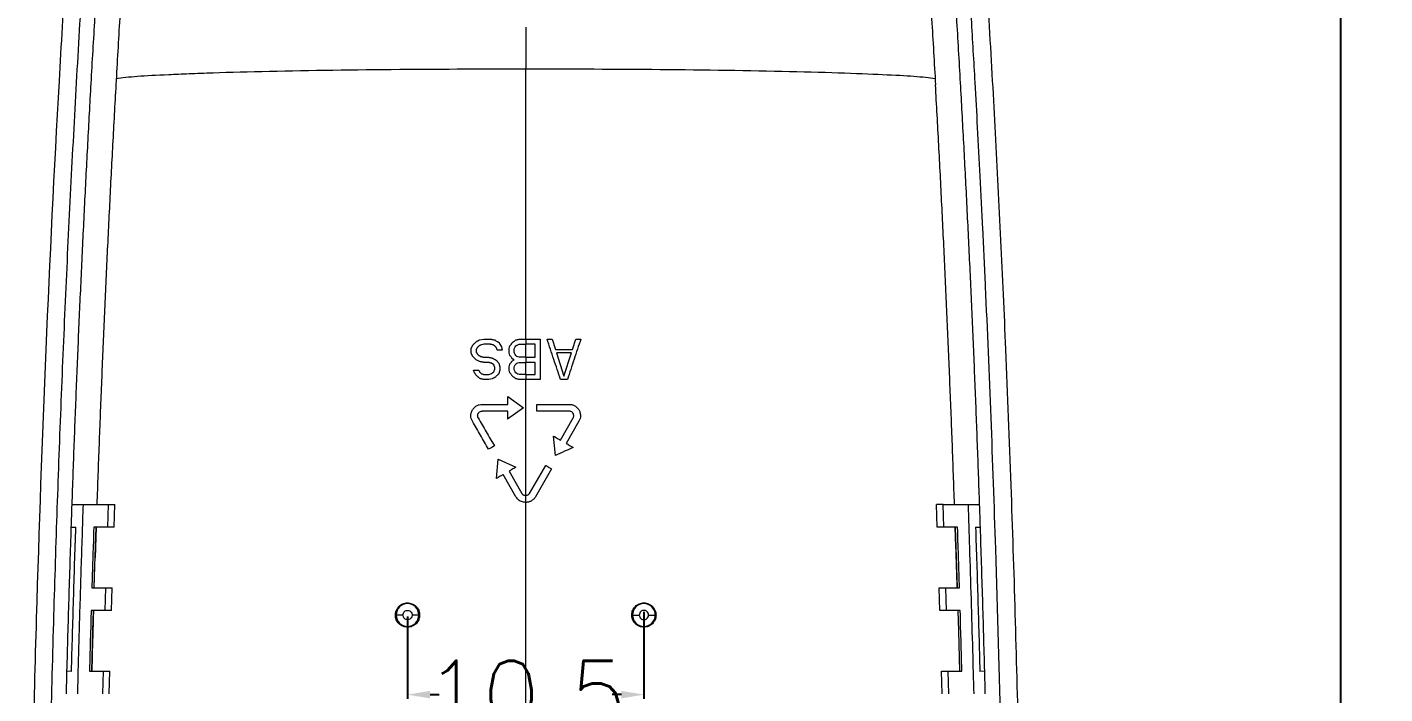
# Model space of a CAD drawing. Header units: inches. Extents: x 1631 to 3663, y 1126 to 1454.
# Drawn here: x 1882.4 to 1942.7, y 1322 to 1351.6 of the extents above; entities that cross this region are included whole.
import ezdxf

# ---------------------------------------------------------------- set-up
doc = ezdxf.new("R2010")
doc.units = ezdxf.units.IN
doc.header["$LTSCALE"] = 15
doc.styles.get("Standard").update_dxf_attribs({"font": 'txt', "bigfont": 'gbcbig.shx'})
doc.dimstyles.new('3', dxfattribs={"dimtxt": 3, "dimasz": 1, "dimexe": 0.18, "dimexo": 0.0625, "dimgap": 0.09, "dimtad": 0, "dimdsep": 46, "dimtxsty": 'Standard', "dimcen": 1, "dimclrd": 3, "dimclre": 3, "dimadec": 0, "dimazin": 2, "dimtfac": 1, "dimtofl": 0, "dimtmove": 0, "dimatfit": 3, "dimfxl": 1, "dimtolj": 1, "dimtzin": 0, "dimarcsym": 0})

# ---------------------------------------------------------------- blocks, each defined once
blk = doc.blocks.new('*D284')
at = {"color": 3, "lineweight": -2}
for p, q in [((1904.625, 1385.134), (1940.936, 1385.134)), ((1940.756, 1384.134), (1940.756, 1320.806)), ((1940.756, 1243.298), (1940.756, 1306.626)), ((1905.675, 1242.298), (1940.936, 1242.298))]:
    blk.add_line(p, q, dxfattribs=at)
at = {"color": 3}
for points in [[(1940.59, 1384.134), (1940.923, 1384.134), (1940.756, 1385.134)], [(1940.59, 1243.298), (1940.923, 1243.298), (1940.756, 1242.298)]]:
    blk.add_solid(points, dxfattribs=at)
at = {"layer": 'Defpoints', "color": 0}
for p in [(1904.563, 1385.134), (1940.756, 1385.134), (1905.613, 1242.298)]:
    blk.add_point(p, dxfattribs=at)
at = {"color": 0, "insert": (1940.756, 1313.716), "char_height": 3, "attachment_point": 5, "rotation": 90}
blk.add_mtext('\\A1;142.84', dxfattribs=at)
blk = doc.blocks.new('*D286')
at = {"color": 3, "lineweight": -2}
for p, q in [((1909.813, 1325.644), (1909.813, 1321.787)), ((1899.313, 1325.438), (1899.313, 1321.787)), ((1900.313, 1321.967), (1900.723, 1321.967)), ((1908.813, 1321.967), (1908.403, 1321.967))]:
    blk.add_line(p, q, dxfattribs=at)
at = {"color": 3}
for points in [[(1900.313, 1322.133), (1900.313, 1321.8), (1899.313, 1321.967)], [(1908.813, 1322.133), (1908.813, 1321.8), (1909.813, 1321.967)]]:
    blk.add_solid(points, dxfattribs=at)
at = {"layer": 'Defpoints', "color": 0}
for p in [(1909.813, 1325.706), (1899.313, 1325.501), (1909.813, 1321.967)]:
    blk.add_point(p, dxfattribs=at)
at = {"color": 0, "insert": (1904.563, 1321.967), "char_height": 3, "attachment_point": 5}
blk.add_mtext('\\A1;10.5', dxfattribs=at)

msp = doc.modelspace()

# ---------------------------------------------------------------- linework, layer by layer
at = {"color": 7, "linetype": 'Continuous', "lineweight": 15}
for p, q in [((1902.513, 1337.713), (1902.7, 1337.751)), ((1902.7, 1337.751), (1903, 1337.751)), ((1904.313, 1337.751), (1904.563, 1337.751)), ((1904.563, 1337.751), (1905.213, 1337.751)), ((1905.213, 1337.751), (1905.213, 1335.951)), ((1905.513, 1337.751), (1905.738, 1337.751)), ((1905.738, 1337.751), (1905.888, 1337.292)), ((1906.638, 1337.292), (1906.788, 1337.751)), ((1906.788, 1337.751), (1907.013, 1337.751)), ((1902.138, 1337.139), (1902.138, 1337.33)), ((1902.363, 1337.292), (1902.363, 1337.177)), ((1902.7, 1337.522), (1902.55, 1337.483)), ((1903, 1337.522), (1902.7, 1337.522)), ((1903.3, 1337.254), (1903.263, 1337.368)), ((1903.525, 1337.254), (1903.3, 1337.254)), ((1903.375, 1337.598), (1903.488, 1337.407)), ((1903.488, 1337.407), (1903.525, 1337.254)), ((1903.825, 1337.331), (1903.863, 1337.445)), ((1903.825, 1337.139), (1903.825, 1337.331)), ((1903.863, 1337.024), (1903.825, 1337.139)), ((1904.05, 1337.177), (1904.05, 1337.292)), ((1904.988, 1337.522), (1904.563, 1337.522)), ((1904.563, 1336.947), (1904.563, 1337.522)), ((1904.988, 1336.947), (1904.988, 1337.522)), ((1905.925, 1337.139), (1906.263, 1336.105)), ((1906.263, 1336.105), (1906.6, 1337.139)), ((1902.363, 1336.832), (1902.213, 1336.985)), ((1902.513, 1336.756), (1902.363, 1336.832)), ((1902.7, 1336.947), (1902.925, 1336.947)), ((1902.925, 1336.717), (1902.7, 1336.717)), ((1903.15, 1336.602), (1903.038, 1336.679)), ((1903.188, 1336.487), (1903.15, 1336.602)), ((1903.15, 1336.296), (1903.188, 1336.411)), ((1903.188, 1336.411), (1903.188, 1336.487)), ((1903.375, 1336.679), (1903.413, 1336.525)), ((1903.413, 1336.525), (1903.413, 1336.372)), ((1903.825, 1336.526), (1903.863, 1336.641)), ((1903.825, 1336.373), (1903.825, 1336.526)), ((1904.05, 1336.411), (1904.05, 1336.488)), ((1904.563, 1336.947), (1904.988, 1336.947)), ((1904.988, 1336.717), (1904.563, 1336.717)), ((1904.563, 1336.181), (1904.563, 1336.717)), ((1904.988, 1336.181), (1904.988, 1336.717)), ((1902.288, 1336.258), (1902.25, 1336.373)), ((1902.25, 1336.373), (1902.475, 1336.373)), ((1902.475, 1336.373), (1902.513, 1336.296)), ((1902.7, 1336.181), (1902.925, 1336.181)), ((1902.925, 1335.951), (1902.738, 1335.951)), ((1902.925, 1336.181), (1903.038, 1336.22)), ((1903.075, 1335.99), (1902.925, 1335.951)), ((1903.412, 1336.372), (1903.375, 1336.22)), ((1903.863, 1336.258), (1903.825, 1336.373)), ((1904.563, 1335.951), (1904.313, 1335.951)), ((1904.563, 1336.181), (1904.988, 1336.181)), ((1905.213, 1335.951), (1904.563, 1335.951)), ((1906.413, 1335.951), (1906.113, 1335.951)), ((1903.763, 1334.851), (1903.763, 1335.201)), ((1903.763, 1335.201), (1904.463, 1334.701)), ((1904.463, 1334.701), (1903.762, 1334.201)), ((1905.063, 1334.551), (1905.063, 1334.851)), ((1903.763, 1334.201), (1903.763, 1334.551)), ((1906.103, 1333.269), (1906.67, 1334.251)), ((1906.93, 1334.101), (1906.363, 1333.119)), ((1905.883, 1332.588), (1905.8, 1333.444)), ((1903.26, 1331.559), (1903.343, 1332.415)), ((1903.343, 1332.415), (1904.126, 1332.059)), ((1904.13, 1330.752), (1903.563, 1331.734)), ((1903.822, 1331.884), (1904.389, 1330.902)), ((1904.736, 1330.902), (1905.453, 1332.144)), ((1905.713, 1331.994), (1904.996, 1330.752)), ((1884.414, 1330.402), (1884.916, 1330.402)), ((1884.916, 1330.402), (1886.018, 1330.402)), ((1886.018, 1330.402), (1885.983, 1329.402)), ((1886.018, 1330.402), (1886.315, 1330.402)), ((1886.281, 1329.402), (1886.315, 1330.402)), ((1922.845, 1329.402), (1922.81, 1330.402)), ((1923.107, 1330.402), (1922.81, 1330.402)), ((1923.142, 1329.402), (1923.107, 1330.402)), ((1923.107, 1330.402), (1924.21, 1330.402)), ((1924.21, 1330.402), (1924.712, 1330.402)), ((1884.38, 1329.402), (1884.58, 1329.395)), ((1885.48, 1329.402), (1885.381, 1329.402)), ((1885.424, 1327.664), (1885.48, 1329.402)), ((1885.48, 1329.402), (1885.436, 1328.034)), ((1885.984, 1329.402), (1885.48, 1329.402)), ((1886.281, 1329.402), (1885.984, 1329.402)), ((1923.142, 1329.402), (1922.844, 1329.402)), ((1923.645, 1329.402), (1923.142, 1329.402)), ((1923.745, 1329.402), (1923.645, 1329.402)), ((1923.645, 1329.402), (1923.674, 1328.514)), ((1923.673, 1328.55), (1923.645, 1329.402)), ((1924.545, 1329.395), (1924.745, 1329.402)), ((1885.354, 1328.6), (1885.294, 1326.702)), ((1923.831, 1326.702), (1923.771, 1328.601)), ((1923.674, 1328.514), (1923.731, 1326.702)), ((1885.394, 1326.702), (1885.428, 1327.782)), ((1885.394, 1326.702), (1885.424, 1327.664)), ((1885.294, 1326.702), (1885.394, 1326.702)), ((1885.394, 1326.702), (1885.897, 1326.702)), ((1885.897, 1326.702), (1885.867, 1325.702)), ((1885.897, 1326.702), (1886.195, 1326.702)), ((1886.164, 1325.702), (1886.195, 1326.702)), ((1922.961, 1325.702), (1922.931, 1326.702)), ((1922.931, 1326.702), (1923.228, 1326.702)), ((1923.259, 1325.702), (1923.228, 1326.702)), ((1923.228, 1326.702), (1923.731, 1326.702)), ((1923.731, 1326.702), (1923.831, 1326.702)), ((1885.364, 1325.702), (1885.264, 1325.702)), ((1885.338, 1324.802), (1885.364, 1325.702)), ((1885.867, 1325.702), (1885.364, 1325.702)), ((1886.164, 1325.702), (1885.867, 1325.702)), ((1923.259, 1325.702), (1922.961, 1325.702)), ((1923.761, 1325.702), (1923.259, 1325.702)), ((1923.861, 1325.702), (1923.761, 1325.702)), ((1923.761, 1325.702), (1923.787, 1324.802)), ((1899.108, 1325.501), (1898.807, 1325.501)), ((1899.818, 1325.501), (1899.518, 1325.501)), ((1909.307, 1325.501), (1909.607, 1325.501)), ((1910.018, 1325.501), (1910.318, 1325.501)), ((1885.238, 1324.801), (1885.189, 1323.002)), ((1885.289, 1323.002), (1885.338, 1324.802)), ((1923.787, 1324.802), (1923.837, 1323.002)), ((1923.937, 1323.002), (1923.887, 1324.802)), ((1923.833, 1323.155), (1923.837, 1323.001)), ((1884.388, 1322.996), (1884.188, 1323.002)), ((1885.189, 1323.002), (1885.289, 1323.002)), ((1885.289, 1323.002), (1885.791, 1323.002)), ((1885.791, 1323.002), (1885.764, 1322.002)), ((1885.791, 1323.002), (1886.089, 1323.002)), ((1886.062, 1322.002), (1886.089, 1323.002)), ((1923.063, 1322.002), (1923.036, 1323.002)), ((1923.036, 1323.002), (1923.334, 1323.002)), ((1923.361, 1322.002), (1923.334, 1323.002)), ((1923.334, 1323.002), (1923.837, 1323.002)), ((1923.837, 1323.002), (1923.937, 1323.002)), ((1924.937, 1323.002), (1924.737, 1322.996))]:
    msp.add_line(p, q, dxfattribs=at)
for centre, start, end in [((1899.313, 1325.501), 0, 180), ((1909.813, 1325.501), 0, 180), ((1899.313, 1325.501), 180, 0), ((1909.813, 1325.501), 180, 0)]:
    msp.add_arc(centre, 0.505, start, end, dxfattribs=at)
for points, knots in [([(1885.848, 1376.204), (1885.791, 1375.592), (1885.589, 1373.432), (1885.307, 1370.213), (1884.992, 1366.381), (1884.751, 1363.243), (1884.502, 1359.817), (1884.247, 1356.066), (1884.016, 1352.369), (1883.881, 1350.017), (1883.835, 1349.214)], [0, 0, 0, 0, 0.06844, 0.24156, 0.359109, 0.49509, 0.590429, 0.739647, 0.911167, 1, 1, 1, 1]), ([(1923.277, 1376.207), (1923.333, 1375.602), (1923.536, 1373.437), (1923.819, 1370.21), (1924.134, 1366.368), (1924.376, 1363.226), (1924.624, 1359.803), (1924.879, 1356.058), (1925.11, 1352.369), (1925.244, 1350.021), (1925.29, 1349.214)], [0, 0, 0, 0, 0.067642, 0.242003, 0.359963, 0.49537, 0.591355, 0.74007, 0.910762, 1, 1, 1, 1]), ([(1884.613, 1349.14), (1884.658, 1349.915), (1884.746, 1351.462), (1884.888, 1353.774), (1885.034, 1356.071), (1885.187, 1358.351), (1885.346, 1360.612), (1885.536, 1363.193), (1885.762, 1366.108), (1886.031, 1369.367), (1886.315, 1372.638), (1886.518, 1374.818), (1886.621, 1375.909)], [0, 0, 0, 0, 0.086533, 0.172616, 0.258187, 0.343185, 0.427546, 0.511205, 0.632252, 0.754358, 0.877097, 1, 1, 1, 1]), ([(1922.505, 1375.909), (1922.549, 1375.441), (1922.67, 1374.164), (1922.89, 1371.733), (1923.189, 1368.272), (1923.592, 1363.239), (1923.99, 1357.689), (1924.307, 1352.693), (1924.458, 1350.083), (1924.512, 1349.14)], [0, 0, 0, 0, 0.052752, 0.143955, 0.273621, 0.441767, 0.708678, 0.894772, 1, 1, 1, 1]), ([(1885.261, 1349.1), (1885.317, 1350.072), (1885.429, 1352.024), (1885.553, 1353.975), (1885.614, 1354.955)], [0, 0, 0, 0, 0.497662, 1, 1, 1, 1]), ([(1886.713, 1354.955), (1886.651, 1353.972), (1886.527, 1352.005), (1886.416, 1350.037), (1886.36, 1349.052)], [0, 0, 0, 0, 0.4996883, 1, 1, 1, 1]), ([(1922.409, 1354.955), (1922.472, 1353.96), (1922.597, 1351.988), (1922.71, 1350.015), (1922.766, 1349.038)], [0, 0, 0, 0, 0.5049033, 1, 1, 1, 1]), ([(1923.511, 1354.955), (1923.573, 1353.98), (1923.696, 1352.04), (1923.807, 1350.098), (1923.862, 1349.133)], [0, 0, 0, 0, 0.502643, 1, 1, 1, 1]), ([(1904.563, 1349.736), (1902.887, 1349.736), (1900.943, 1349.73), (1896.987, 1349.698), (1894.972, 1349.671), (1892.28, 1349.612), (1891.437, 1349.589), (1890.303, 1349.551), (1889.947, 1349.538), (1889.287, 1349.512), (1888.983, 1349.499), (1888.151, 1349.46), (1887.705, 1349.436), (1886.94, 1349.38), (1886.626, 1349.347), (1886.374, 1349.31)], [0, 0, 0, 0, 0.25, 0.25, 0.5, 0.5, 0.625, 0.625, 0.6875, 0.6875, 0.75, 0.75, 0.875, 0.875, 1, 1, 1, 1]), ([(1922.751, 1349.31), (1922.499, 1349.347), (1922.185, 1349.38), (1921.42, 1349.436), (1920.975, 1349.46), (1919.86, 1349.512), (1919.196, 1349.539), (1917.69, 1349.589), (1916.847, 1349.612), (1914.151, 1349.671), (1912.138, 1349.698), (1908.181, 1349.73), (1906.238, 1349.736), (1904.563, 1349.736)], [0, 0, 0, 0, 0.125, 0.125, 0.25, 0.25, 0.375, 0.375, 0.5, 0.5, 0.75, 0.75, 1, 1, 1, 1]), ([(1904.563, 1337.751), (1904.563, 1338.788), (1904.563, 1342.744), (1904.563, 1346.75), (1904.563, 1349.736)], [0.8987154, 0.8987154, 0.8987154, 0.8987154, 0.9253494, 1.0000003, 1.0000003, 1.0000003, 1.0000003]), ([(1883.835, 1349.214), (1883.388, 1341.278), (1883.055, 1333.321), (1882.708, 1321.373), (1882.618, 1317.388), (1882.487, 1309.415), (1882.446, 1305.427), (1882.421, 1299.424), (1882.418, 1297.42), (1882.426, 1293.401), (1882.436, 1291.386), (1882.476, 1287.354), (1882.506, 1285.336), (1882.569, 1282.307), (1882.593, 1281.295), (1882.648, 1279.281), (1882.68, 1278.277), (1882.784, 1275.278), (1882.868, 1273.294), (1883.069, 1269.364), (1883.185, 1267.419), (1883.453, 1263.571), (1883.603, 1261.668), (1883.856, 1258.852), (1883.945, 1257.926), (1884.128, 1256.104), (1884.224, 1255.207), (1884.322, 1254.324)], [0, 0, 0, 0, 0.25, 0.25, 0.375, 0.375, 0.5, 0.5, 0.5625, 0.5625, 0.625, 0.625, 0.6875, 0.6875, 0.71875, 0.71875, 0.75, 0.75, 0.8125, 0.8125, 0.875, 0.875, 0.9375, 0.9375, 0.96875, 0.96875, 1, 1, 1, 1]), ([(1885.085, 1254.592), (1885.062, 1254.802), (1885.015, 1255.222), (1884.946, 1255.857), (1884.879, 1256.493), (1884.813, 1257.131), (1884.749, 1257.772), (1884.686, 1258.415), (1884.624, 1259.061), (1884.565, 1259.71), (1884.506, 1260.36), (1884.449, 1261.013), (1884.394, 1261.668), (1884.34, 1262.324), (1884.287, 1262.981), (1884.236, 1263.639), (1884.14, 1264.91), (1884.008, 1266.813), (1883.851, 1269.372), (1883.713, 1271.964), (1883.576, 1274.96), (1883.45, 1278.401), (1883.344, 1282.274), (1883.27, 1286.265), (1883.215, 1291.023), (1883.197, 1295.778), (1883.203, 1300.458), (1883.226, 1304.835), (1883.274, 1309.672), (1883.354, 1314.959), (1883.464, 1320.232), (1883.598, 1325.326), (1883.755, 1330.243), (1883.93, 1334.993), (1884.132, 1339.731), (1884.356, 1344.447), (1884.528, 1347.579), (1884.613, 1349.14)], [0, 0, 0, 0, 0.007523, 0.015007, 0.022456, 0.029874, 0.037264, 0.044629, 0.051973, 0.059298, 0.066604, 0.07389, 0.081155, 0.088398, 0.095618, 0.102813, 0.109985, 0.13712, 0.164355, 0.19167, 0.219097, 0.258465, 0.299115, 0.339705, 0.38269, 0.447367, 0.488232, 0.529308, 0.584817, 0.640392, 0.695832, 0.750987, 0.80095, 0.850952, 0.900877, 0.950602, 1, 1, 1, 1]), ([(1884.414, 1330.402), (1884.445, 1331.293), (1884.509, 1333.076), (1884.614, 1335.749), (1884.727, 1338.422), (1884.848, 1341.093), (1884.977, 1343.763), (1885.114, 1346.432), (1885.212, 1348.211), (1885.261, 1349.1)], [0, 0, 0, 0, 0.142806, 0.285628, 0.428466, 0.571322, 0.714196, 0.857088, 1, 1, 1, 1]), ([(1923.862, 1349.133), (1923.911, 1348.242), (1924.01, 1346.461), (1924.148, 1343.788), (1924.277, 1341.113), (1924.399, 1338.437), (1924.512, 1335.76), (1924.617, 1333.082), (1924.68, 1331.295), (1924.711, 1330.402)], [0, 0, 0, 0, 0.142864, 0.285724, 0.428582, 0.571438, 0.714292, 0.857146, 1, 1, 1, 1]), ([(1924.512, 1349.14), (1924.549, 1348.476), (1924.627, 1347.089), (1924.741, 1344.918), (1924.858, 1342.566), (1925.118, 1337.055), (1925.409, 1329.542), (1925.638, 1321.323), (1925.775, 1314.779), (1925.874, 1308.194), (1925.934, 1299.865), (1925.924, 1292.314), (1925.856, 1286.3), (1925.793, 1282.9), (1925.726, 1280.26), (1925.667, 1278.289), (1925.602, 1276.411), (1925.497, 1273.746), (1925.339, 1270.443), (1925.111, 1266.659), (1924.876, 1263.401), (1924.65, 1260.665), (1924.446, 1258.457), (1924.274, 1256.751), (1924.143, 1255.514), (1924.069, 1254.847), (1924.04, 1254.586)], [0, 0, 0, 0, 0.0210198, 0.0438951, 0.0686716, 0.0953806, 0.2180661, 0.3058069, 0.3544958, 0.4242617, 0.5132229, 0.6163416, 0.6603651, 0.7005883, 0.7221531, 0.7425558, 0.7620306, 0.7807628, 0.825918, 0.8659005, 0.9013625, 0.9316361, 0.9565163, 0.9761728, 0.9906733, 1, 1, 1, 1]), ([(1925.29, 1349.214), (1925.333, 1348.441), (1925.42, 1346.882), (1925.542, 1344.524), (1925.66, 1342.134), (1925.772, 1339.72), (1925.93, 1336.094), (1926.187, 1329.473), (1926.406, 1321.99), (1926.55, 1314.972), (1926.626, 1310.037), (1926.67, 1305.827), (1926.703, 1300.708), (1926.71, 1295.795), (1926.68, 1289.814), (1926.612, 1284.539), (1926.484, 1279.234), (1926.335, 1275.109), (1926.19, 1271.923), (1926.067, 1269.607), (1925.91, 1266.978), (1925.718, 1264.182), (1925.496, 1261.389), (1925.335, 1259.57), (1925.232, 1258.47), (1925.16, 1257.729), (1925.065, 1256.774), (1924.945, 1255.61), (1924.853, 1254.777), (1924.803, 1254.324)], [0, 0, 0, 0, 0.024375, 0.04917, 0.074294, 0.09966, 0.125172, 0.188406, 0.307867, 0.360243, 0.408706, 0.462731, 0.492231, 0.568902, 0.616084, 0.678306, 0.732544, 0.780526, 0.80657, 0.832262, 0.853489, 0.890057, 0.922134, 0.945079, 0.950988, 0.959422, 0.970385, 0.983897, 1, 1, 1, 1]), ([(1886.36, 1349.052), (1886.311, 1348.165), (1886.213, 1346.391), (1886.076, 1343.728), (1885.947, 1341.065), (1885.826, 1338.401), (1885.714, 1335.735), (1885.609, 1333.069), (1885.546, 1331.291), (1885.515, 1330.402)], [0, 0, 0, 0, 0.142916, 0.285811, 0.428684, 0.571539, 0.714375, 0.857195, 1, 1, 1, 1]), ([(1923.611, 1330.402), (1923.579, 1331.29), (1923.516, 1333.066), (1923.411, 1335.729), (1923.299, 1338.392), (1923.178, 1341.055), (1923.049, 1343.717), (1922.913, 1346.378), (1922.815, 1348.151), (1922.766, 1349.038)], [0, 0, 0, 0, 0.142731, 0.285502, 0.428314, 0.571169, 0.714067, 0.85701, 1, 1, 1, 1]), ([(1902.213, 1337.483), (1902.22, 1337.491), (1902.235, 1337.506), (1902.263, 1337.535), (1902.295, 1337.568), (1902.331, 1337.604), (1902.352, 1337.626), (1902.363, 1337.637)], [0, 0, 0, 0, 0.145439, 0.290878, 0.575085, 0.786476, 1, 1, 1, 1]), ([(1902.363, 1337.637), (1902.37, 1337.64), (1902.384, 1337.648), (1902.413, 1337.662), (1902.445, 1337.679), (1902.481, 1337.697), (1902.502, 1337.708), (1902.513, 1337.713)], [0, 0, 0, 0, 0.144589, 0.289177, 0.574827, 0.787494, 1, 1, 1, 1]), ([(1903, 1337.751), (1903.009, 1337.75), (1903.027, 1337.746), (1903.063, 1337.739), (1903.103, 1337.73), (1903.148, 1337.721), (1903.174, 1337.716), (1903.188, 1337.713)], [0, 0, 0, 0, 0.1444473, 0.2888946, 0.573519, 0.7867595, 1, 1, 1, 1]), ([(1903.188, 1337.713), (1903.197, 1337.707), (1903.215, 1337.696), (1903.251, 1337.675), (1903.291, 1337.65), (1903.335, 1337.623), (1903.362, 1337.606), (1903.375, 1337.598)], [0, 0, 0, 0, 0.147127, 0.294254, 0.574356, 0.784215, 1, 1, 1, 1]), ([(1903.975, 1337.598), (1903.982, 1337.604), (1903.997, 1337.615), (1904.025, 1337.637), (1904.058, 1337.662), (1904.093, 1337.689), (1904.115, 1337.705), (1904.125, 1337.713)], [0, 0, 0, 0, 0.145277, 0.290555, 0.574941, 0.786544, 1, 1, 1, 1]), ([(1904.125, 1337.713), (1904.143, 1337.717), (1904.179, 1337.724), (1904.241, 1337.737), (1904.286, 1337.746), (1904.313, 1337.751)], [0, 0, 0, 0, 0.28574, 0.571218, 1, 1, 1, 1]), ([(1906.113, 1335.951), (1906.012, 1336.252), (1905.812, 1336.852), (1905.612, 1337.452), (1905.513, 1337.751)], [0, 0, 0, 0, 0.500589, 1, 1, 1, 1]), ([(1907.013, 1337.751), (1906.913, 1337.454), (1906.714, 1336.854), (1906.513, 1336.254), (1906.413, 1335.951)], [0, 0, 0, 0, 0.4958492, 1, 1, 1, 1]), ([(1902.138, 1337.33), (1902.141, 1337.338), (1902.148, 1337.352), (1902.163, 1337.381), (1902.179, 1337.414), (1902.197, 1337.451), (1902.207, 1337.472), (1902.213, 1337.483)], [0, 0, 0, 0, 0.14639, 0.28974, 0.571804, 0.782784, 1, 1, 1, 1]), ([(1902.213, 1336.985), (1902.209, 1336.993), (1902.202, 1337.008), (1902.188, 1337.036), (1902.172, 1337.069), (1902.154, 1337.106), (1902.143, 1337.128), (1902.138, 1337.139)], [0, 0, 0, 0, 0.146674, 0.2896205, 0.5702178, 0.7807327, 1, 1, 1, 1]), ([(1902.362, 1337.177), (1902.366, 1337.171), (1902.374, 1337.16), (1902.388, 1337.139), (1902.404, 1337.114), (1902.422, 1337.087), (1902.432, 1337.07), (1902.438, 1337.062)], [0, 0, 0, 0, 0.150891, 0.301781, 0.572228, 0.777418, 1, 1, 1, 1]), ([(1902.438, 1337.407), (1902.434, 1337.401), (1902.427, 1337.39), (1902.413, 1337.368), (1902.396, 1337.344), (1902.379, 1337.317), (1902.368, 1337.3), (1902.363, 1337.292)], [0, 0, 0, 0, 0.14843, 0.29686, 0.572803, 0.780748, 1, 1, 1, 1]), ([(1902.55, 1337.483), (1902.545, 1337.48), (1902.534, 1337.472), (1902.513, 1337.458), (1902.488, 1337.441), (1902.462, 1337.423), (1902.446, 1337.412), (1902.438, 1337.407)], [0, 0, 0, 0, 0.144965, 0.289931, 0.571751, 0.783641, 1, 1, 1, 1]), ([(1902.438, 1337.062), (1902.443, 1337.058), (1902.454, 1337.051), (1902.475, 1337.036), (1902.5, 1337.02), (1902.526, 1337.002), (1902.542, 1336.991), (1902.55, 1336.985)], [0, 0, 0, 0, 0.147251, 0.294503, 0.572272, 0.781598, 1, 1, 1, 1]), ([(1903.15, 1337.483), (1903.143, 1337.485), (1903.129, 1337.489), (1903.1, 1337.496), (1903.068, 1337.504), (1903.032, 1337.513), (1903.011, 1337.519), (1903, 1337.522)], [0, 0, 0, 0, 0.1435273, 0.2870546, 0.5722889, 0.7861444, 1, 1, 1, 1]), ([(1903.263, 1337.368), (1903.257, 1337.374), (1903.246, 1337.385), (1903.226, 1337.406), (1903.201, 1337.431), (1903.174, 1337.459), (1903.158, 1337.475), (1903.15, 1337.483)], [0, 0, 0, 0, 0.144239, 0.288478, 0.57089, 0.782626, 1, 1, 1, 1]), ([(1903.863, 1337.445), (1903.868, 1337.453), (1903.879, 1337.467), (1903.9, 1337.496), (1903.925, 1337.53), (1903.951, 1337.566), (1903.967, 1337.587), (1903.975, 1337.598)], [0, 0, 0, 0, 0.14747, 0.291826, 0.57474, 0.785213, 1, 1, 1, 1]), ([(1903.975, 1336.871), (1903.97, 1336.878), (1903.959, 1336.893), (1903.938, 1336.921), (1903.913, 1336.955), (1903.887, 1336.991), (1903.871, 1337.013), (1903.863, 1337.024)], [0, 0, 0, 0, 0.145605, 0.288563, 0.570446, 0.782058, 1, 1, 1, 1]), ([(1905.888, 1337.292), (1905.924, 1337.292), (1905.996, 1337.292), (1906.139, 1337.292), (1906.3, 1337.292), (1906.478, 1337.292), (1906.584, 1337.292), (1906.638, 1337.292)], [0, 0, 0, 0, 0.143827, 0.287654, 0.5736, 0.7868, 1, 1, 1, 1]), ([(1906.6, 1337.139), (1906.568, 1337.139), (1906.504, 1337.139), (1906.376, 1337.139), (1906.232, 1337.139), (1906.071, 1337.139), (1905.974, 1337.139), (1905.925, 1337.139)], [0, 0, 0, 0, 0.141959, 0.283918, 0.568854, 0.783769, 1, 1, 1, 1]), ([(1902.7, 1336.717), (1902.691, 1336.719), (1902.674, 1336.723), (1902.638, 1336.73), (1902.598, 1336.738), (1902.553, 1336.747), (1902.526, 1336.753), (1902.513, 1336.756)], [0, 0, 0, 0, 0.141838, 0.283675, 0.56832, 0.783127, 1, 1, 1, 1]), ([(1902.55, 1336.985), (1902.557, 1336.984), (1902.572, 1336.98), (1902.6, 1336.973), (1902.632, 1336.964), (1902.668, 1336.955), (1902.689, 1336.95), (1902.7, 1336.947)], [0, 0, 0, 0, 0.143999, 0.287998, 0.571255, 0.785628, 1, 1, 1, 1]), ([(1902.925, 1336.947), (1902.932, 1336.945), (1902.947, 1336.942), (1902.975, 1336.934), (1903.007, 1336.926), (1903.043, 1336.917), (1903.064, 1336.912), (1903.075, 1336.909)], [0, 0, 0, 0, 0.143819, 0.287637, 0.571211, 0.785606, 1, 1, 1, 1]), ([(1903.038, 1336.679), (1903.032, 1336.681), (1903.021, 1336.685), (1903, 1336.692), (1902.976, 1336.7), (1902.949, 1336.709), (1902.933, 1336.715), (1902.925, 1336.717)], [0, 0, 0, 0, 0.143493, 0.286986, 0.571813, 0.785906, 1, 1, 1, 1]), ([(1903.075, 1336.909), (1903.082, 1336.905), (1903.097, 1336.898), (1903.125, 1336.883), (1903.158, 1336.867), (1903.193, 1336.849), (1903.214, 1336.838), (1903.225, 1336.832)], [0, 0, 0, 0, 0.145736, 0.291472, 0.5722649, 0.7833492, 1, 1, 1, 1]), ([(1903.225, 1336.832), (1903.233, 1336.825), (1903.248, 1336.809), (1903.276, 1336.781), (1903.308, 1336.748), (1903.343, 1336.712), (1903.364, 1336.69), (1903.375, 1336.679)], [0, 0, 0, 0, 0.151848, 0.297799, 0.573886, 0.781615, 1, 1, 1, 1]), ([(1903.863, 1336.641), (1903.868, 1336.648), (1903.879, 1336.663), (1903.9, 1336.692), (1903.925, 1336.725), (1903.951, 1336.762), (1903.967, 1336.783), (1903.975, 1336.794)], [0, 0, 0, 0, 0.147167, 0.291342, 0.574221, 0.784904, 1, 1, 1, 1]), ([(1904.05, 1336.832), (1904.047, 1336.834), (1904.039, 1336.838), (1904.025, 1336.845), (1904.009, 1336.853), (1903.991, 1336.862), (1903.98, 1336.868), (1903.975, 1336.871)], [0, 0, 0, 0, 0.143916, 0.287832, 0.570589, 0.785294, 1, 1, 1, 1]), ([(1903.975, 1336.794), (1903.979, 1336.796), (1903.986, 1336.8), (1904, 1336.807), (1904.022, 1336.818), (1904.039, 1336.827), (1904.05, 1336.832)], [0, 0, 0, 0, 0.144074, 0.288148, 0.573189, 1, 1, 1, 1]), ([(1902.4, 1336.105), (1902.395, 1336.112), (1902.384, 1336.127), (1902.363, 1336.155), (1902.339, 1336.189), (1902.312, 1336.225), (1902.296, 1336.247), (1902.288, 1336.258)], [0, 0, 0, 0, 0.14574, 0.288557, 0.56984, 0.781244, 1, 1, 1, 1]), ([(1902.55, 1335.99), (1902.543, 1335.995), (1902.529, 1336.006), (1902.5, 1336.028), (1902.468, 1336.053), (1902.432, 1336.08), (1902.411, 1336.096), (1902.4, 1336.105)], [0, 0, 0, 0, 0.144707, 0.287478, 0.57041, 0.782767, 1, 1, 1, 1]), ([(1902.513, 1336.296), (1902.516, 1336.292), (1902.524, 1336.285), (1902.538, 1336.27), (1902.554, 1336.254), (1902.572, 1336.236), (1902.582, 1336.225), (1902.588, 1336.22)], [0, 0, 0, 0, 0.148861, 0.297722, 0.572276, 0.779742, 1, 1, 1, 1]), ([(1902.738, 1335.951), (1902.729, 1335.953), (1902.711, 1335.957), (1902.676, 1335.964), (1902.635, 1335.972), (1902.59, 1335.981), (1902.564, 1335.987), (1902.55, 1335.99)], [0, 0, 0, 0, 0.141957, 0.283914, 0.568612, 0.784306, 1, 1, 1, 1]), ([(1902.588, 1336.22), (1902.593, 1336.218), (1902.604, 1336.214), (1902.625, 1336.207), (1902.649, 1336.198), (1902.676, 1336.189), (1902.692, 1336.184), (1902.7, 1336.181)], [0, 0, 0, 0, 0.144547, 0.289094, 0.571401, 0.785701, 1, 1, 1, 1]), ([(1903.038, 1336.22), (1903.043, 1336.223), (1903.054, 1336.231), (1903.075, 1336.245), (1903.099, 1336.262), (1903.126, 1336.28), (1903.142, 1336.291), (1903.15, 1336.296)], [0, 0, 0, 0, 0.144313, 0.288625, 0.573343, 0.785897, 1, 1, 1, 1]), ([(1903.225, 1336.066), (1903.218, 1336.063), (1903.203, 1336.055), (1903.175, 1336.041), (1903.143, 1336.024), (1903.107, 1336.006), (1903.086, 1335.995), (1903.075, 1335.99)], [0, 0, 0, 0, 0.144606, 0.289212, 0.572374, 0.784787, 1, 1, 1, 1]), ([(1903.375, 1336.22), (1903.368, 1336.212), (1903.353, 1336.197), (1903.325, 1336.168), (1903.292, 1336.135), (1903.257, 1336.099), (1903.236, 1336.077), (1903.225, 1336.066)], [0, 0, 0, 0, 0.150127, 0.29561, 0.574133, 0.783158, 1, 1, 1, 1]), ([(1903.975, 1336.105), (1903.97, 1336.112), (1903.959, 1336.127), (1903.938, 1336.155), (1903.913, 1336.189), (1903.887, 1336.225), (1903.871, 1336.247), (1903.863, 1336.258)], [0, 0, 0, 0, 0.145629, 0.28863, 0.570597, 0.782207, 1, 1, 1, 1]), ([(1904.125, 1335.99), (1904.118, 1335.995), (1904.103, 1336.006), (1904.075, 1336.028), (1904.043, 1336.053), (1904.007, 1336.08), (1903.986, 1336.096), (1903.975, 1336.105)], [0, 0, 0, 0, 0.144156, 0.288312, 0.571983, 0.784356, 1, 1, 1, 1]), ([(1904.313, 1335.951), (1904.304, 1335.953), (1904.286, 1335.957), (1904.25, 1335.964), (1904.197, 1335.975), (1904.152, 1335.984), (1904.125, 1335.99)], [0, 0, 0, 0, 0.141989, 0.283978, 0.569082, 1, 1, 1, 1]), ([(1904.563, 1330.802), (1904.563, 1331.258), (1904.563, 1332.968), (1904.563, 1334.686), (1904.563, 1335.95)], [0.83882863, 0.83882863, 0.83882863, 0.83882863, 0.8506988, 0.88326256, 0.88326256, 0.88326256, 0.88326256]), ([(1902.129, 1334.351), (1902.13, 1334.374), (1902.131, 1334.417), (1902.144, 1334.479), (1902.163, 1334.536), (1902.186, 1334.587), (1902.214, 1334.632), (1902.243, 1334.671), (1902.294, 1334.727), (1902.377, 1334.79), (1902.5, 1334.842), (1902.586, 1334.848), (1902.629, 1334.851)], [0, 0, 0, 0, 0.085421, 0.166299, 0.242636, 0.314436, 0.381702, 0.444439, 0.502654, 0.672288, 0.837991, 1, 1, 1, 1]), ([(1902.629, 1334.851), (1902.683, 1334.851), (1902.793, 1334.851), (1903.01, 1334.851), (1903.254, 1334.851), (1903.522, 1334.851), (1903.683, 1334.851), (1903.763, 1334.851)], [0, 0, 0, 0, 0.144723, 0.289446, 0.575609, 0.788466, 1, 1, 1, 1]), ([(1905.063, 1334.851), (1905.13, 1334.851), (1905.264, 1334.851), (1905.535, 1334.851), (1905.841, 1334.851), (1906.185, 1334.851), (1906.392, 1334.851), (1906.497, 1334.851)], [0, 0, 0, 0, 0.14067, 0.28134, 0.565924, 0.781812, 1, 1, 1, 1]), ([(1906.497, 1334.851), (1906.518, 1334.851), (1906.56, 1334.849), (1906.623, 1334.836), (1906.685, 1334.816), (1906.744, 1334.788), (1906.799, 1334.751), (1906.861, 1334.698), (1906.926, 1334.616), (1906.984, 1334.496), (1906.992, 1334.402), (1906.997, 1334.351)], [0, 0, 0, 0, 0.080349, 0.1615793, 0.2437215, 0.3268055, 0.4108597, 0.4959121, 0.6392706, 0.8072987, 1, 1, 1, 1]), ([(1902.913, 1332.86), (1902.792, 1333.069), (1902.553, 1333.483), (1902.314, 1333.897), (1902.196, 1334.101)], [0, 0, 0, 0, 0.505506, 1, 1, 1, 1]), ([(1902.429, 1334.351), (1902.429, 1334.364), (1902.431, 1334.391), (1902.442, 1334.429), (1902.461, 1334.464), (1902.495, 1334.504), (1902.55, 1334.544), (1902.603, 1334.549), (1902.629, 1334.551)], [0, 0, 0, 0, 0.130565, 0.255379, 0.379625, 0.508526, 0.754673, 1, 1, 1, 1]), ([(1902.455, 1334.251), (1902.448, 1334.267), (1902.432, 1334.299), (1902.43, 1334.333), (1902.429, 1334.351)], [0, 0, 0, 0, 0.5010351, 1, 1, 1, 1]), ([(1902.455, 1334.251), (1902.574, 1334.047), (1902.812, 1333.633), (1903.052, 1333.219), (1903.172, 1333.01)], [0, 0, 0, 0, 0.494208, 1, 1, 1, 1]), ([(1903.763, 1334.551), (1903.709, 1334.551), (1903.601, 1334.551), (1903.386, 1334.551), (1903.143, 1334.551), (1902.872, 1334.551), (1902.71, 1334.551), (1902.629, 1334.551)], [0, 0, 0, 0, 0.142434, 0.284868, 0.570356, 0.784934, 1, 1, 1, 1]), ([(1906.497, 1334.551), (1906.427, 1334.551), (1906.288, 1334.551), (1906.013, 1334.551), (1905.705, 1334.551), (1905.366, 1334.551), (1905.163, 1334.551), (1905.063, 1334.551)], [0, 0, 0, 0, 0.145232, 0.290465, 0.576883, 0.789367, 1, 1, 1, 1]), ([(1906.697, 1334.351), (1906.696, 1334.365), (1906.695, 1334.391), (1906.683, 1334.429), (1906.664, 1334.463), (1906.631, 1334.503), (1906.576, 1334.543), (1906.523, 1334.549), (1906.497, 1334.551)], [0, 0, 0, 0, 0.128614, 0.251965, 0.375092, 0.503033, 0.75198, 1, 1, 1, 1]), ([(1906.67, 1334.251), (1906.678, 1334.267), (1906.693, 1334.299), (1906.695, 1334.334), (1906.697, 1334.351)], [0, 0, 0, 0, 0.499674, 1, 1, 1, 1]), ([(1905.8, 1333.444), (1905.814, 1333.436), (1905.843, 1333.419), (1905.901, 1333.386), (1905.966, 1333.349), (1906.038, 1333.307), (1906.081, 1333.282), (1906.103, 1333.269)], [0, 0, 0, 0, 0.144585, 0.28765, 0.569917, 0.782848, 1, 1, 1, 1]), ([(1903.172, 1333.01), (1903.16, 1333.002), (1903.135, 1332.988), (1903.085, 1332.959), (1903.029, 1332.927), (1902.968, 1332.891), (1902.931, 1332.87), (1902.913, 1332.86)], [0, 0, 0, 0, 0.145678, 0.291357, 0.574521, 0.786079, 1, 1, 1, 1]), ([(1906.666, 1332.944), (1906.537, 1332.886), (1906.276, 1332.767), (1906.015, 1332.648), (1905.883, 1332.588)], [0, 0, 0, 0, 0.493327, 1, 1, 1, 1]), ([(1906.363, 1333.119), (1906.377, 1333.111), (1906.406, 1333.094), (1906.464, 1333.061), (1906.529, 1333.023), (1906.601, 1332.982), (1906.644, 1332.957), (1906.666, 1332.944)], [0, 0, 0, 0, 0.145187, 0.288789, 0.571836, 0.784428, 1, 1, 1, 1]), ([(1903.563, 1331.734), (1903.548, 1331.725), (1903.519, 1331.709), (1903.462, 1331.676), (1903.397, 1331.638), (1903.325, 1331.596), (1903.281, 1331.571), (1903.26, 1331.559)], [0, 0, 0, 0, 0.144421, 0.287349, 0.569442, 0.782468, 1, 1, 1, 1]), ([(1904.126, 1332.059), (1904.111, 1332.05), (1904.082, 1332.034), (1904.025, 1332.001), (1903.96, 1331.963), (1903.888, 1331.922), (1903.844, 1331.896), (1903.822, 1331.884)], [0, 0, 0, 0, 0.14407, 0.286641, 0.568095, 0.781306, 1, 1, 1, 1]), ([(1905.453, 1332.144), (1905.465, 1332.136), (1905.491, 1332.122), (1905.54, 1332.093), (1905.596, 1332.061), (1905.657, 1332.025), (1905.694, 1332.004), (1905.713, 1331.994)], [0, 0, 0, 0, 0.145855, 0.291709, 0.574589, 0.78595, 1, 1, 1, 1]), ([(1884.663, 1322.002), (1884.688, 1322.935), (1884.738, 1324.801), (1884.823, 1327.601), (1884.885, 1329.468), (1884.916, 1330.402)], [0, 0, 0, 0, 0.333104, 0.666437, 1, 1, 1, 1]), ([(1904.563, 1330.502), (1904.563, 1330.502), (1904.531, 1330.502), (1904.465, 1330.508), (1904.369, 1330.537), (1904.276, 1330.587), (1904.192, 1330.658), (1904.151, 1330.72), (1904.13, 1330.752)], [0, 0, 0, 0, 0.00061, 0.182899, 0.373841, 0.573586, 0.782267, 1, 1, 1, 1]), ([(1904.563, 1330.802), (1904.551, 1330.802), (1904.528, 1330.803), (1904.494, 1330.813), (1904.457, 1330.83), (1904.419, 1330.858), (1904.399, 1330.887), (1904.389, 1330.902)], [0, 0, 0, 0, 0.16668, 0.330982, 0.498143, 0.748545, 1, 1, 1, 1]), ([(1904.736, 1330.902), (1904.727, 1330.889), (1904.711, 1330.864), (1904.677, 1330.836), (1904.64, 1330.816), (1904.602, 1330.804), (1904.576, 1330.802), (1904.563, 1330.802)], [0, 0, 0, 0, 0.2191556, 0.4286112, 0.6284796, 0.8188918, 1, 1, 1, 1]), ([(1904.996, 1330.752), (1904.983, 1330.731), (1904.958, 1330.692), (1904.91, 1330.64), (1904.858, 1330.596), (1904.802, 1330.561), (1904.743, 1330.534), (1904.683, 1330.515), (1904.623, 1330.504), (1904.583, 1330.502), (1904.563, 1330.502)], [0, 0, 0, 0, 0.137509, 0.271384, 0.401652, 0.528341, 0.651485, 0.771117, 0.887274, 1, 1, 1, 1]), ([(1904.563, 1318.186), (1904.563, 1319.986), (1904.563, 1324.07), (1904.563, 1328.189), (1904.563, 1330.502)], [0.7284525, 0.7284525, 0.7284525, 0.7284525, 0.7760482, 0.8362271, 0.8362271, 0.8362271, 0.8362271]), ([(1924.21, 1330.402), (1924.231, 1329.769), (1924.279, 1328.37), (1924.345, 1326.207), (1924.409, 1324.039), (1924.446, 1322.638), (1924.462, 1322.002)], [0, 0, 0, 0, 0.225943, 0.500008, 0.77272, 1, 1, 1, 1]), ([(1884.188, 1323.002), (1884.217, 1324.069), (1884.276, 1326.202), (1884.345, 1328.335), (1884.38, 1329.402)], [0, 0, 0, 0, 0.49993, 1, 1, 1, 1]), ([(1884.388, 1322.996), (1884.417, 1324.063), (1884.476, 1326.197), (1884.545, 1328.329), (1884.58, 1329.395)], [0, 0, 0, 0, 0.499988, 1, 1, 1, 1]), ([(1885.381, 1329.402), (1885.375, 1329.312), (1885.366, 1329.177), (1885.367, 1328.976), (1885.368, 1328.798), (1885.359, 1328.666), (1885.354, 1328.6)], [0, 0, 0, 0, 0.3379893, 0.5049263, 0.7529578, 1, 1, 1, 1]), ([(1923.771, 1328.601), (1923.765, 1328.69), (1923.757, 1328.824), (1923.758, 1329.002), (1923.759, 1329.18), (1923.751, 1329.313), (1923.745, 1329.402)], [0, 0, 0, 0, 0.333447, 0.49992, 0.666409, 1, 1, 1, 1]), ([(1924.545, 1329.395), (1924.58, 1328.329), (1924.65, 1326.196), (1924.708, 1324.063), (1924.737, 1322.996)], [0, 0, 0, 0, 0.500044, 1, 1, 1, 1]), ([(1924.745, 1329.402), (1924.78, 1328.336), (1924.85, 1326.203), (1924.908, 1324.069), (1924.937, 1323.002)], [0, 0, 0, 0, 0.499913, 1, 1, 1, 1]), ([(1885.264, 1325.702), (1885.258, 1325.603), (1885.25, 1325.455), (1885.251, 1325.256), (1885.252, 1325.054), (1885.244, 1324.903), (1885.238, 1324.801)], [0, 0, 0, 0, 0.328683, 0.494482, 0.661509, 1, 1, 1, 1]), ([(1898.774, 1325.501), (1898.775, 1325.523), (1898.777, 1325.567), (1898.789, 1325.631), (1898.808, 1325.691), (1898.833, 1325.746), (1898.862, 1325.797), (1898.896, 1325.843), (1898.968, 1325.921), (1899.103, 1326.011), (1899.309, 1326.052), (1899.519, 1326.013), (1899.666, 1325.918), (1899.759, 1325.808), (1899.816, 1325.708), (1899.848, 1325.6), (1899.851, 1325.528), (1899.852, 1325.501)], [0, 0, 0, 0, 0.039769, 0.078292, 0.115576, 0.151627, 0.186453, 0.220061, 0.252459, 0.374996, 0.498536, 0.614915, 0.746017, 0.801397, 0.871735, 0.951598, 1, 1, 1, 1]), ([(1899.108, 1325.501), (1899.108, 1325.559), (1899.137, 1325.62), (1899.222, 1325.693), (1899.273, 1325.706), (1899.353, 1325.706), (1899.403, 1325.693), (1899.489, 1325.62), (1899.518, 1325.559), (1899.518, 1325.501)], [0, 0, 0, 0, 0.25, 0.25, 0.5, 0.5, 0.75, 0.75, 1, 1, 1, 1]), ([(1909.273, 1325.501), (1909.273, 1325.517), (1909.275, 1325.557), (1909.286, 1325.628), (1909.316, 1325.719), (1909.366, 1325.809), (1909.461, 1325.919), (1909.608, 1326.013), (1909.749, 1326.039), (1909.885, 1326.038), (1910.026, 1326.01), (1910.181, 1325.906), (1910.279, 1325.779), (1910.339, 1325.649), (1910.347, 1325.552), (1910.351, 1325.501)], [0, 0, 0, 0, 0.028782, 0.071488, 0.128084, 0.199496, 0.255489, 0.386177, 0.501824, 0.504156, 0.627316, 0.749186, 0.826243, 0.90982, 1, 1, 1, 1]), ([(1910.018, 1325.501), (1910.018, 1325.559), (1909.989, 1325.62), (1909.903, 1325.693), (1909.853, 1325.706), (1909.773, 1325.706), (1909.722, 1325.693), (1909.637, 1325.62), (1909.607, 1325.559), (1909.607, 1325.501)], [0, 0, 0, 0, 0.25, 0.25, 0.5, 0.5, 0.75, 0.75, 1, 1, 1, 1]), ([(1923.887, 1324.802), (1923.882, 1324.902), (1923.873, 1325.052), (1923.874, 1325.252), (1923.875, 1325.452), (1923.867, 1325.602), (1923.861, 1325.702)], [0, 0, 0, 0, 0.333413, 0.499976, 0.666544, 1, 1, 1, 1]), ([(1899.852, 1325.501), (1899.851, 1325.477), (1899.85, 1325.429), (1899.835, 1325.359), (1899.808, 1325.28), (1899.763, 1325.196), (1899.673, 1325.088), (1899.524, 1324.988), (1899.314, 1324.947), (1899.104, 1324.988), (1898.955, 1325.086), (1898.864, 1325.195), (1898.813, 1325.29), (1898.78, 1325.393), (1898.776, 1325.465), (1898.774, 1325.501)], [0, 0, 0, 0, 0.042691, 0.084931, 0.127478, 0.190197, 0.252898, 0.375597, 0.497914, 0.620584, 0.744899, 0.808316, 0.871844, 0.935925, 1, 1, 1, 1]), ([(1899.518, 1325.501), (1899.518, 1325.443), (1899.489, 1325.382), (1899.403, 1325.309), (1899.353, 1325.296), (1899.273, 1325.296), (1899.222, 1325.309), (1899.137, 1325.382), (1899.108, 1325.443), (1899.108, 1325.501)], [0, 0, 0, 0, 0.25, 0.25, 0.5, 0.5, 0.75, 0.75, 1, 1, 1, 1]), ([(1910.351, 1325.501), (1910.351, 1325.482), (1910.349, 1325.439), (1910.337, 1325.367), (1910.307, 1325.277), (1910.257, 1325.19), (1910.163, 1325.08), (1910.017, 1324.986), (1909.808, 1324.948), (1909.602, 1324.988), (1909.446, 1325.091), (1909.347, 1325.217), (1909.285, 1325.348), (1909.277, 1325.448), (1909.273, 1325.501)], [0, 0, 0, 0, 0.034105, 0.077009, 0.128715, 0.203123, 0.255283, 0.386749, 0.502128, 0.623958, 0.747283, 0.82249, 0.906723, 1, 1, 1, 1]), ([(1909.607, 1325.501), (1909.607, 1325.443), (1909.637, 1325.382), (1909.722, 1325.309), (1909.773, 1325.296), (1909.853, 1325.296), (1909.903, 1325.309), (1909.989, 1325.382), (1910.018, 1325.443), (1910.018, 1325.501)], [0, 0, 0, 0, 0.25, 0.25, 0.5, 0.5, 0.75, 0.75, 1, 1, 1, 1])]:
    msp.add_open_spline(points, degree=3, knots=knots, dxfattribs=at)
for points in [[(1904.563, 1351.6), (1904.563, 1350.977), (1904.563, 1350.355), (1904.563, 1349.736)], [(1904.563, 1337.751), (1904.563, 1337.675), (1904.563, 1337.598), (1904.563, 1337.522)], [(1904.05, 1337.292), (1904.063, 1337.33), (1904.075, 1337.368), (1904.088, 1337.407)], [(1904.088, 1337.062), (1904.075, 1337.1), (1904.063, 1337.139), (1904.05, 1337.177)], [(1904.088, 1337.407), (1904.113, 1337.432), (1904.138, 1337.458), (1904.163, 1337.483)], [(1904.163, 1336.985), (1904.138, 1337.011), (1904.113, 1337.037), (1904.088, 1337.062)], [(1904.163, 1337.483), (1904.2, 1337.496), (1904.238, 1337.509), (1904.275, 1337.522)], [(1904.275, 1337.522), (1904.372, 1337.522), (1904.468, 1337.522), (1904.563, 1337.522)], [(1904.05, 1336.488), (1904.063, 1336.526), (1904.075, 1336.564), (1904.088, 1336.602)], [(1904.088, 1336.296), (1904.075, 1336.334), (1904.063, 1336.373), (1904.05, 1336.411)], [(1904.088, 1336.602), (1904.113, 1336.628), (1904.138, 1336.654), (1904.163, 1336.679)], [(1904.275, 1336.947), (1904.238, 1336.96), (1904.2, 1336.973), (1904.163, 1336.985)], [(1904.163, 1336.679), (1904.2, 1336.692), (1904.238, 1336.705), (1904.275, 1336.717)], [(1904.563, 1336.947), (1904.468, 1336.947), (1904.372, 1336.947), (1904.275, 1336.947)], [(1904.275, 1336.717), (1904.372, 1336.717), (1904.468, 1336.717), (1904.563, 1336.717)], [(1904.563, 1336.947), (1904.563, 1336.871), (1904.563, 1336.794), (1904.563, 1336.717)], [(1904.163, 1336.22), (1904.138, 1336.245), (1904.113, 1336.271), (1904.088, 1336.296)], [(1904.275, 1336.181), (1904.238, 1336.194), (1904.2, 1336.207), (1904.163, 1336.22)], [(1904.563, 1336.181), (1904.468, 1336.181), (1904.372, 1336.181), (1904.275, 1336.181)], [(1904.563, 1336.181), (1904.563, 1336.105), (1904.563, 1336.028), (1904.563, 1335.951)], [(1902.196, 1334.101), (1902.152, 1334.177), (1902.129, 1334.264), (1902.129, 1334.351)], [(1906.997, 1334.351), (1906.997, 1334.264), (1906.973, 1334.177), (1906.93, 1334.101)], [(1884.38, 1329.402), (1884.391, 1329.735), (1884.403, 1330.068), (1884.414, 1330.402)], [(1904.563, 1330.502), (1904.563, 1330.602), (1904.563, 1330.702), (1904.563, 1330.802)], [(1924.711, 1330.402), (1924.723, 1330.068), (1924.734, 1329.735), (1924.745, 1329.402)], [(1923.731, 1326.702), (1923.712, 1327.318), (1923.693, 1327.934), (1923.673, 1328.55)], [(1885.364, 1325.702), (1885.355, 1325.402), (1885.347, 1325.102), (1885.338, 1324.802)], [(1885.338, 1324.802), (1885.322, 1324.202), (1885.305, 1323.601), (1885.289, 1323.001)], [(1884.162, 1322.002), (1884.171, 1322.335), (1884.179, 1322.668), (1884.188, 1323.002)], [(1924.937, 1323.002), (1924.946, 1322.668), (1924.955, 1322.335), (1924.963, 1322.002)]]:
    msp.add_open_spline(points, degree=3, dxfattribs=at)

# ---------------------------------------------------------------- dimensions: what is measured, and where the dimension line sits
dim = msp.add_linear_dim(base=(1940.756, 1385.134), p1=(1905.613, 1242.298), p2=(1904.563, 1385.134), angle=90, dimstyle='3')
dim.commit()
dim.dimension.update_dxf_attribs({"geometry": '*D284', "text_midpoint": (1940.756, 1313.716)})
dim = msp.add_linear_dim(base=(1909.813, 1321.967), p1=(1899.313, 1325.501), p2=(1909.813, 1325.706), dimstyle='3')
dim.commit()
dim.dimension.update_dxf_attribs({"geometry": '*D286', "text_midpoint": (1904.563, 1321.967)})

doc.saveas('drawing.dxf')
